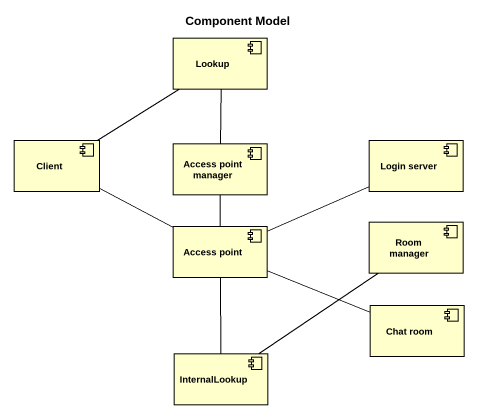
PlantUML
@startuml
title Component Model
component Lookup
component Client
component "Access point manager" as Access_point_manager
component "Login server" as Login_server
component "Room manager" as Room_manager
component "Access point" as Access_point
component "Chat room" as Chat_room
component InternalLookup
Lookup -- Access_point_manager
Client -up- Lookup
Client -right- Access_point
Access_point_manager -- Access_point
Access_point -right- Login_server
Access_point -right- Chat_room
Access_point -- InternalLookup
InternalLookup -up- Room_manager
@enduml
